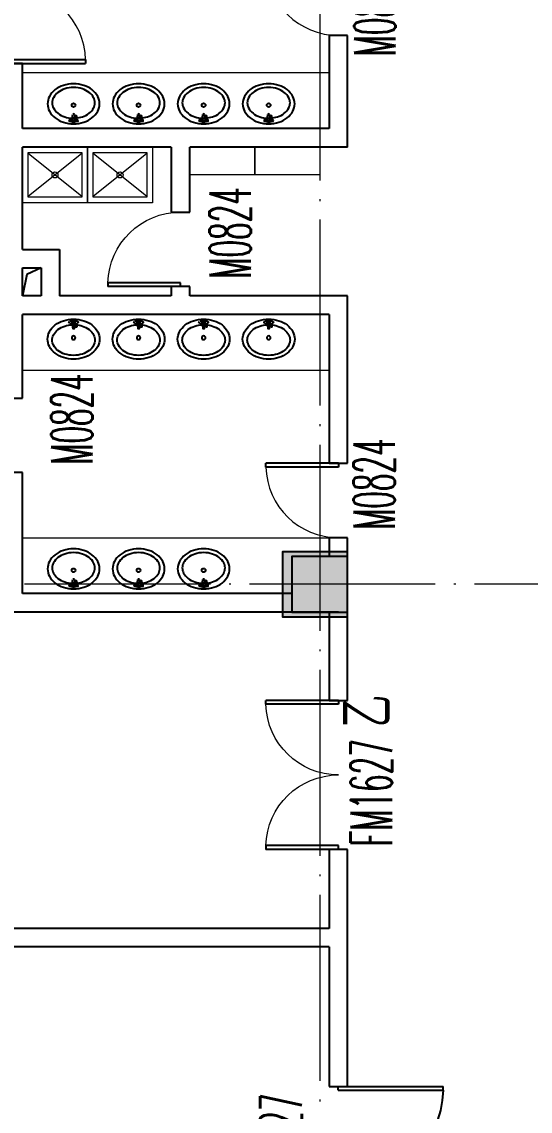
# Model space of a CAD drawing. Extents: x 1417642 to 3570900, y 124798 to 1191112.
# Drawn here: x 1518203 to 1523675, y 438130 to 449842 of the extents above; entities that cross this region are included whole.
import ezdxf

# ---------------------------------------------------------------- set-up
doc = ezdxf.new("R2010")
doc.units = 0
doc.header["$LTSCALE"] = 1000
doc.header["$MEASUREMENT"] = 0
doc.linetypes.add('DOTE', pattern=[2.42, 2, -0.2, 0.02, -0.2])
doc.layers.get('0').update_dxf_attribs({"linetype": 'CONTINUOUS'})
for name, color, linetype in [('colu', 2, 'CONTINUOUS'), ('COLUMN', 9, 'CONTINUOUS'), ('DOTE', 1, 'DOTE'), ('LATRINE', 6, 'CONTINUOUS'), ('LVTRY', 6, 'CONTINUOUS'), ('PUB_HATCH', 8, 'CONTINUOUS'), ('tiaozheng', 20, 'CONTINUOUS'), ('WALL', 4, 'CONTINUOUS'), ('WINDOW', 2, 'CONTINUOUS'), ('WINDOW_TEXT', 7, 'CONTINUOUS'), ('柱填充', 8, 'CONTINUOUS')]:
    doc.layers.add(name, color=color, linetype=linetype)
doc.styles.add('_TCH_WINDOW', font='ROMANS.shx', dxfattribs={"width": 0.7, "height": 400, "bigfont": 'Z.shx'})

# ---------------------------------------------------------------- blocks, each defined once
blk = doc.blocks.new('i89')
at = {"layer": '柱填充'}
h = blk.add_hatch(color=256, dxfattribs=at)
h.paths.add_polyline_path([(1555333, 501498), (1555333, 502098), (1554733, 502098), (1554733, 501498)])
h.paths.add_polyline_path([(1525733, 501498), (1525733, 502098), (1525133, 502098), (1525133, 501498)])
h.paths.add_polyline_path([(1517733, 501498), (1517733, 502098), (1517133, 502098), (1517133, 501498)])
h.paths.add_polyline_path([(1509733, 501498), (1509733, 502098), (1509133, 502098), (1509133, 501498)])
h.paths.add_polyline_path([(1501733, 501498), (1501733, 502098), (1501133, 502098), (1501133, 501498)])
h.paths.add_polyline_path([(1498133, 501498), (1498133, 502098), (1497533, 502098), (1497533, 501498)])
h.paths.add_polyline_path([(1498133, 529448), (1498133, 530148), (1497433, 530148), (1497433, 529448)])
h.paths.add_polyline_path([(1498133, 537448), (1498133, 538148), (1497433, 538148), (1497433, 537448)])
h.paths.add_polyline_path([(1541783, 545398), (1541783, 546098), (1541083, 546098), (1541083, 545398)])
h.paths.add_polyline_path([(1565333, 559098), (1565333, 559698), (1564733, 559698), (1564733, 559098)])
h.paths.add_polyline_path([(1565383, 549098), (1565383, 549798), (1564683, 549798), (1564683, 549098)])
h.paths.add_polyline_path([(1565333, 545498), (1565333, 546098), (1564733, 546098), (1564733, 545498)])
h.paths.add_polyline_path([(1565383, 538098), (1564683, 538098), (1564683, 537498), (1565383, 537498)])
h.paths.add_polyline_path([(1565333, 529498), (1565333, 530098), (1564733, 530098), (1564733, 529498)])
h.paths.add_polyline_path([(1565333, 519498), (1565333, 520098), (1564733, 520098), (1564733, 519498)])
h.paths.add_polyline_path([(1565333, 511498), (1565333, 512098), (1564733, 512098), (1564733, 511498)])
h.paths.add_polyline_path([(1565333, 501498), (1565333, 502098), (1564733, 502098), (1564733, 501498)])
h.paths.add_polyline_path([(1555333, 559098), (1555333, 559698), (1554733, 559698), (1554733, 559098)])
h.paths.add_polyline_path([(1555333, 549098), (1555333, 549698), (1554733, 549698), (1554733, 549098)])
h.paths.add_polyline_path([(1555333, 545498), (1555333, 546098), (1554733, 546098), (1554733, 545498)])
h.paths.add_polyline_path([(1555333, 537498), (1555333, 538098), (1554733, 538098), (1554733, 537498)])
h.paths.add_polyline_path([(1555433, 529448), (1555433, 530148), (1554733, 530148), (1554733, 529448)])
h.paths.add_polyline_path([(1555433, 519448), (1555433, 520148), (1554733, 520148), (1554733, 519448)])
h.paths.add_polyline_path([(1555433, 511498), (1555433, 512198), (1554733, 512198), (1554733, 511498)])
h.paths.add_polyline_path([(1551733, 557298), (1551733, 557898), (1551133, 557898), (1551133, 557298)])
h.paths.add_polyline_path([(1551783, 549098), (1551783, 549798), (1551083, 549798), (1551083, 549098)])
h.paths.add_polyline_path([(1551733, 545498), (1551733, 546098), (1551133, 546098), (1551133, 545498)])
h.paths.add_polyline_path([(1551733, 537498), (1551733, 538098), (1551133, 538098), (1551133, 537498)])
h.paths.add_polyline_path([(1551733, 529498), (1551733, 530098), (1551133, 530098), (1551133, 529498)])
h.paths.add_polyline_path([(1551733, 519498), (1551733, 520098), (1551133, 520098), (1551133, 519498)])
h.paths.add_polyline_path([(1551783, 511498), (1551783, 512198), (1551083, 512198), (1551083, 511498)])
h.paths.add_polyline_path([(1551733, 501498), (1551733, 502098), (1551133, 502098), (1551133, 501498)])
h.paths.add_polyline_path([(1541733, 559098), (1541733, 559698), (1541133, 559698), (1541133, 559098)])
h.paths.add_polyline_path([(1541733, 557298), (1541733, 557898), (1541133, 557898), (1541133, 557298)])
h.paths.add_polyline_path([(1541783, 549098), (1541783, 549798), (1541083, 549798), (1541083, 549098)])
h.paths.add_polyline_path([(1541733, 537498), (1541733, 538298), (1541133, 538298), (1541133, 537498)])
h.paths.add_polyline_path([(1541733, 519298), (1541733, 520098), (1541133, 520098), (1541133, 519298)])
h.paths.add_polyline_path([(1541833, 511498), (1541833, 512298), (1541033, 512298), (1541033, 511498)])
h.paths.add_polyline_path([(1541733, 501498), (1541733, 502098), (1541133, 502098), (1541133, 501498)])
h.paths.add_polyline_path([(1533733, 559098), (1533733, 559698), (1533133, 559698), (1533133, 559098)])
h.paths.add_polyline_path([(1533783, 549098), (1533783, 549798), (1533083, 549798), (1533083, 549098)])
h.paths.add_polyline_path([(1533733, 545498), (1533733, 546098), (1533133, 546098), (1533133, 545498)])
h.paths.add_polyline_path([(1533733, 537498), (1533733, 538298), (1533133, 538298), (1533133, 537498)])
h.paths.add_polyline_path([(1533733, 519298), (1533733, 520098), (1533133, 520098), (1533133, 519298)])
h.paths.add_polyline_path([(1533833, 511498), (1533833, 512298), (1533033, 512298), (1533033, 511498)])
h.paths.add_polyline_path([(1533733, 501498), (1533733, 502098), (1533133, 502098), (1533133, 501498)])
h.paths.add_polyline_path([(1525733, 559098), (1525733, 559698), (1525133, 559698), (1525133, 559098)])
h.paths.add_polyline_path([(1525783, 549098), (1525783, 549798), (1525083, 549798), (1525083, 549098)])
h.paths.add_polyline_path([(1525733, 545498), (1525733, 546098), (1525133, 546098), (1525133, 545498)])
h.paths.add_polyline_path([(1525733, 537498), (1525733, 538298), (1525133, 538298), (1525133, 537498)])
h.paths.add_polyline_path([(1525733, 519298), (1525733, 520098), (1525133, 520098), (1525133, 519298)])
h.paths.add_polyline_path([(1525833, 511498), (1525833, 512298), (1525033, 512298), (1525033, 511498)])
h.paths.add_polyline_path([(1517733, 559098), (1517733, 559698), (1517133, 559698), (1517133, 559098)])
h.paths.add_polyline_path([(1517783, 549098), (1517783, 549798), (1517083, 549798), (1517083, 549098)])
h.paths.add_polyline_path([(1517733, 545498), (1517733, 546098), (1517133, 546098), (1517133, 545498)])
h.paths.add_polyline_path([(1517733, 537498), (1517733, 538298), (1517133, 538298), (1517133, 537498)])
h.paths.add_polyline_path([(1517733, 519298), (1517733, 520098), (1517133, 520098), (1517133, 519298)])
h.paths.add_polyline_path([(1517833, 511498), (1517833, 512298), (1517033, 512298), (1517033, 511498)])
h.paths.add_polyline_path([(1509733, 559098), (1509733, 559698), (1509133, 559698), (1509133, 559098)])
h.paths.add_polyline_path([(1509783, 549098), (1509783, 549798), (1509083, 549798), (1509083, 549098)])
h.paths.add_polyline_path([(1509733, 545498), (1509733, 546098), (1509133, 546098), (1509133, 545498)])
h.paths.add_polyline_path([(1509733, 537498), (1509733, 538298), (1509133, 538298), (1509133, 537498)])
h.paths.add_polyline_path([(1509733, 519298), (1509733, 520098), (1509133, 520098), (1509133, 519298)])
h.paths.add_polyline_path([(1509833, 511498), (1509833, 512298), (1509033, 512298), (1509033, 511498)])
h.paths.add_polyline_path([(1509733, 480798), (1509733, 481398), (1509133, 481398), (1509133, 480798)])
h.paths.add_polyline_path([(1501733, 559098), (1501733, 559698), (1501133, 559698), (1501133, 559098)])
h.paths.add_polyline_path([(1501733, 549098), (1501733, 549698), (1501133, 549698), (1501133, 549098)])
h.paths.add_polyline_path([(1501733, 545498), (1501733, 546098), (1501133, 546098), (1501133, 545498)])
h.paths.add_polyline_path([(1501733, 537498), (1501733, 538098), (1501133, 538098), (1501133, 537498)])
h.paths.add_polyline_path([(1501733, 529498), (1501733, 530098), (1501133, 530098), (1501133, 529498)])
h.paths.add_polyline_path([(1501733, 519498), (1501733, 520098), (1501133, 520098), (1501133, 519498)])
h.paths.add_polyline_path([(1501833, 511498), (1501833, 512198), (1501133, 512198), (1501133, 511498)])
h.paths.add_polyline_path([(1501733, 480798), (1501733, 481398), (1501133, 481398), (1501133, 480798)])
h.paths.add_polyline_path([(1498133, 559098), (1498133, 559698), (1497533, 559698), (1497533, 559098)])
h.paths.add_polyline_path([(1498183, 549098), (1498183, 549798), (1497483, 549798), (1497483, 549098)])
h.paths.add_polyline_path([(1498133, 545498), (1498133, 546098), (1497533, 546098), (1497533, 545498)])
h.paths.add_polyline_path([(1498133, 519448), (1498133, 520148), (1497433, 520148), (1497433, 519448)])
h.paths.add_polyline_path([(1498133, 511448), (1498133, 512148), (1497433, 512148), (1497433, 511448)])
h.paths.add_polyline_path([(1498133, 480798), (1498133, 481398), (1497533, 481398), (1497533, 480798)])
h.paths.add_polyline_path([(1488133, 559098), (1488133, 559698), (1487533, 559698), (1487533, 559098)])
h.paths.add_polyline_path([(1488233, 549098), (1488233, 549798), (1487533, 549798), (1487533, 549098)])
h.paths.add_polyline_path([(1488133, 545498), (1488133, 546098), (1487533, 546098), (1487533, 545498)])
h.paths.add_polyline_path([(1488133, 537498), (1488133, 538098), (1487533, 538098), (1487533, 537498)])
h.paths.add_polyline_path([(1488133, 529498), (1488133, 530098), (1487533, 530098), (1487533, 529498)])
h.paths.add_polyline_path([(1488133, 519498), (1488133, 520098), (1487533, 520098), (1487533, 519498)])
h.paths.add_polyline_path([(1488133, 511498), (1488133, 512098), (1487533, 512098), (1487533, 511498)])
h.paths.add_polyline_path([(1488133, 501498), (1488133, 502098), (1487533, 502098), (1487533, 501498)])
h.paths.add_polyline_path([(1488133, 480798), (1488133, 481398), (1487533, 481398), (1487533, 480798)])
h.paths.add_polyline_path([(1498133, 484398), (1498133, 485198), (1497433, 485198), (1497433, 484398)])
h.paths.add_polyline_path([(1498134, 496298), (1498134, 497098), (1497433, 497098), (1497433, 496298)])
h.paths.add_polyline_path([(1487533, 497098), (1487533, 496298), (1488233, 496298), (1488233, 497098)])
h.paths.add_polyline_path([(1487533, 485198), (1487533, 484398), (1488233, 484398), (1488233, 485198)])
h.paths.add_polyline_path([(1509733, 496298), (1509733, 497098), (1509033, 497098), (1509033, 496298)])
h.paths.add_polyline_path([(1509733, 484398), (1509733, 485198), (1509033, 485198), (1509033, 484398)])
at = {"layer": 'colu'}
blk.add_lwpolyline([(1498133, 511448), (1498133, 512148), (1497433, 512148), (1497433, 511448)], close=True, dxfattribs=at)
blk = doc.blocks.new('$DorLib2D$00000225')
at = {"color": 0}
for p, q in [((0.475, -0.0014), (0.475, 0.7521)), ((0.475, 0.7521), (0.5, 0.7521)), ((0.5, -0.0014), (0.5, 0.7521)), ((-0.5, 0), (-0.5, 0.252)), ((-0.475, 0.252), (-0.5, 0.252)), ((-0.475, 0), (-0.475, 0.252)), ((-0.475, 0), (-0.5, 0)), ((0.475, -0.0014), (0.5, -0.0014))]:
    blk.add_line(p, q, dxfattribs=at)
for centre, radius, start, end in [((0.5046, -0.0019), 0.7546, 92.24927, 179.72377), ((-0.5008, 0.0026), 0.2508, 359.78987, 84.09744)]:
    blk.add_arc(centre, radius, start, end, dxfattribs=at)
blk = doc.blocks.new('_FZH')
blk.add_lwpolyline([(-0.5, -0.5), (0.5, -0.5), (0.5, 0.5), (-0.5, 0.5)], close=True)
at = {"layer": 'PUB_HATCH'}
blk.add_solid([(-0.5, -0.5), (0.5, -0.5), (-0.5, 0.5), (0.5, 0.5)], dxfattribs=at)
blk = doc.blocks.new('$lvtry$00000193')
for p, q in [((-17, -43, 0), (-17, -33, 0)), ((17, -43, 0), (17, -33, 0))]:
    blk.add_line(p, q)
at = {"elevation": 0}
blk.add_lwpolyline([(280, -215, 0.12431), (260, -136, 0.105707), (198, -63, 0.086941), (110, -17, 0.077137), (0, 0, 0.077137), (-110, -17, 0.086941), (-198, -63, 0.105707), (-260, -136, 0.12431), (-280, -215, 0.12431), (-260, -294, 0.105707), (-198, -367, 0.086941), (-110, -413, 0.077137), (0, -430, 0.077137), (110, -413, 0.086941), (198, -367, 0.105707), (260, -294, 0.12431)], format="xyb", close=True, dxfattribs=at)
blk.add_lwpolyline([(-25, -61, 0.056876), (-95, -75, 0.086941), (-168, -113, 0.105707), (-216, -170, 0.12431), (-230, -225, 0.12431), (-216, -280, 0.105707), (-168, -337, 0.086941), (-95, -375, 0.077137), (0, -390, 0.077137), (95, -375, 0.086941), (168, -337, 0.105707), (216, -280, 0.12431), (230, -225, 0.12431), (216, -170, 0.105707), (168, -113, 0.086941), (95, -75, 0.06676), (13, -60, 0.06676)], format="xyb", dxfattribs=at)
for centre, radius in [((0, -43, 0), 16.7), ((0, -200, 0), 20)]:
    blk.add_circle(centre, radius)
for centre, radius, start, end in [((-40, -34, 0), 10.1, 106.6096, 258.1648), ((-64, 234, 0), 259, 274.7069, 282.3732), ((-75, -213, 0), 173, 71.36, 79.1873), ((-29, -80, 0), 6.77, 155.344, 308.3224), ((-171, 19, 0), 166, 324.8411, 338.1337), ((-171, 19, 0), 170, 324.8411, 331.3523), ((-29, -80, 0), 3.37, 155.344, 308.3224), ((100, -194, 0), 170, 132.3141, 138.8253), ((100, -194, 0), 166, 125.5327, 138.8253), ((-12, -58, 0), 10.6, 201.8924, 261.774), ((0, -33, 0), 16.7, 0, 180), ((-381, -115, 0), 372, 2.3982, 6.7627), ((0, -96, 0), 9.9, 201.7837, 338.2163), ((64, 234, 0), 259, 257.6268, 265.2931), ((381, -115, 0), 372, 170.1008, 177.6018), ((75, -213, 0), 173, 100.8127, 110.4191), ((40, -34, 0), 10.1, 281.8352, 73.3904)]:
    blk.add_arc(centre, radius, start, end)
blk.add_point((0, -33, 0))
blk = doc.blocks.new('$DorLib2D$00000001')
for p, q in [((0.45, 0.975), (0.5, 0.975)), ((0.45, 0), (0.45, 0.975)), ((0.5, 0), (0.5, 0.975)), ((0.5, 0), (0.45, 0))]:
    blk.add_line(p, q)
at = {"lineweight": 13}
blk.add_arc((0.475, 0), 0.975, 91.4693, 180, dxfattribs=at)
blk = doc.blocks.new('$DorLib2D$00000002')
for p, q in [((-0.5, 0), (-0.5, 0.4875)), ((-0.475, 0.4875), (-0.5, 0.4875)), ((-0.475, 0), (-0.475, 0.4875)), ((0.475, 0), (0.475, 0.4875)), ((0.475, 0.4875), (0.5, 0.4875)), ((0.5, 0), (0.5, 0.4875)), ((-0.5, 0), (-0.475, 0)), ((0.5, 0), (0.475, 0))]:
    blk.add_line(p, q)
at = {"lineweight": 13}
for centre, start, end in [((-0.4875, 0), 0, 88.53072), ((0.4875, 0), 91.46928, 180)]:
    blk.add_arc(centre, 0.4875, start, end, dxfattribs=at)

msp = doc.modelspace()

# ---------------------------------------------------------------- linework, layer by layer
at = {"layer": 'DOTE', "lineweight": 0}
for points in [[(1521410.3, 469495.5), (1521410.3, 385594.9)], [(1597673.8, 443795.5), (1501410.3, 443795.5)]]:
    msp.add_lwpolyline(points, dxfattribs=at)
at = {"layer": 'LATRINE', "lineweight": 0, "elevation": 0}
for points in [[(1518210.3, 449295.5), (1521510.3, 449295.5)], [(1518210.3, 446095.5), (1521510.3, 446095.5)], [(1518210.3, 444295.5), (1521610.3, 444295.5)]]:
    msp.add_lwpolyline(points, dxfattribs=at)
at = {"layer": 'LVTRY', "lineweight": 0}
for p, q in [((1518850.3, 448427.4), (1518270.3, 447963.8)), ((1518850.3, 447963.8), (1518270.3, 448427.4)), ((1519550.3, 448427.4), (1518970.3, 447963.8)), ((1519550.3, 447963.8), (1518970.3, 448427.4))]:
    msp.add_line(p, q, dxfattribs=at)
for points in [[(1518210.3, 448495.5), (1518910.3, 448495.5), (1518910.3, 447895.8), (1518210.3, 447895.8)], [(1518910.3, 448495.5), (1519610.3, 448495.5), (1519610.3, 447895.8), (1518910.3, 447895.8)], [(1520010.3, 448495.5), (1520710.3, 448495.5), (1520710.3, 448195.8), (1520010.3, 448195.8)], [(1520710.3, 448495.5), (1521410.3, 448495.5), (1521410.3, 448195.8), (1520710.3, 448195.8)], [(1518270.3, 448435.5), (1518850.3, 448435.5), (1518850.3, 447955.8), (1518270.3, 447955.8)], [(1518970.3, 448435.5), (1519550.3, 448435.5), (1519550.3, 447955.8), (1518970.3, 447955.8)]]:
    msp.add_lwpolyline(points, close=True, dxfattribs=at)
for centre in [(1518560.3, 448195.6), (1519260.3, 448195.6)]:
    msp.add_circle(centre, 32.1, dxfattribs=at)
at = {"layer": 'tiaozheng', "color": 2}
for p, q in [((1518410.3, 447195.5), (1518257.3, 447125.8)), ((1518257.3, 447125.8), (1518210.3, 446895.5))]:
    msp.add_line(p, q, dxfattribs=at)
at = {"layer": 'WALL'}
for p, q in [((1521710.3, 449695.5), (1521510.3, 449695.5)), ((1521510.3, 449695.5), (1521510.3, 448695.5)), ((1521710.3, 448495.5), (1521710.3, 449695.5)), ((1518210.3, 449395.5), (1518010.3, 449395.5)), ((1518210.3, 448695.5), (1518210.3, 449395.5)), ((1519910.3, 448695.5), (1518210.3, 448695.5)), ((1521510.3, 448695.5), (1519910.3, 448695.5)), ((1519810.3, 448495.5), (1518210.3, 448495.5)), ((1518210.3, 447595.5), (1518210.3, 448495.5)), ((1519810.3, 448495.5), (1519810.3, 447795.5)), ((1521710.3, 448495.5), (1520010.3, 448495.5)), ((1520010.3, 447795.5), (1520010.3, 448495.5)), ((1519810.3, 447795.5), (1520010.3, 447795.5)), ((1518210.3, 447395.5), (1518210.3, 447595.5)), ((1518210.3, 447395.5), (1518610.3, 447395.5)), ((1518610.3, 447395.5), (1518610.3, 446895.5)), ((1518210.3, 447195.5), (1518410.3, 447195.5)), ((1518210.3, 446895.5), (1518210.3, 447195.5)), ((1518410.3, 447195.5), (1518410.3, 446895.5)), ((1520010.3, 446995.5), (1519810.3, 446995.5)), ((1519810.3, 446995.5), (1519810.3, 446895.5)), ((1520010.3, 446895.5), (1520010.3, 446995.5)), ((1518410.3, 446895.5), (1518210.3, 446895.5)), ((1519810.3, 446895.5), (1518610.3, 446895.5)), ((1521710.3, 446895.5), (1520010.3, 446895.5)), ((1521710.3, 445095.5), (1521710.3, 446895.5)), ((1518510.3, 446695.5), (1518210.3, 446695.5)), ((1518210.3, 445795.5), (1518210.3, 446695.5)), ((1519910.3, 446695.5), (1518510.3, 446695.5)), ((1521510.3, 446695.5), (1519910.3, 446695.5)), ((1521510.3, 446695.5), (1521510.3, 445095.5)), ((1518010.3, 445795.5), (1518210.3, 445795.5)), ((1521510.3, 445095.5), (1521710.3, 445095.5)), ((1518210.3, 444995.5), (1518010.3, 444995.5)), ((1518210.3, 444295.5), (1518210.3, 444995.5)), ((1518210.3, 443695.5), (1518210.3, 444295.5)), ((1521710.3, 444295.5), (1521510.3, 444295.5)), ((1521510.3, 444295.5), (1521510.3, 444095.5)), ((1521710.3, 444095.5), (1521710.3, 444295.5)), ((1521110.3, 443695.5), (1518210.3, 443695.5)), ((1521610.3, 443495.5), (1518110.3, 443495.5)), ((1521510.3, 443495.5), (1521510.3, 442545.5)), ((1521710.3, 442545.5), (1521710.3, 443495.5)), ((1521510.3, 442545.5), (1521710.3, 442545.5)), ((1521710.3, 440945.5), (1521510.3, 440945.5)), ((1521510.3, 440945.5), (1521510.3, 440095.8)), ((1521710.3, 439995.5), (1521710.3, 440945.5)), ((1521510.3, 440095.8), (1511310.3, 440095.8)), ((1521710.3, 438395.5), (1521710.3, 439995.8)), ((1521510.3, 439895.8), (1511310.3, 439895.8)), ((1521510.3, 439895.8), (1521510.3, 438395.5)), ((1521510.3, 438395.5), (1521710.3, 438395.5))]:
    msp.add_line(p, q, dxfattribs=at)

# ---------------------------------------------------------------- block references
at = {"layer": 'COLUMN', "lineweight": 0, "xscale": 600, "yscale": 600, "zscale": 600}
msp.add_blockref('_FZH', (1521410.3, 443795.5), dxfattribs=at)
at = {"layer": 'LVTRY', "lineweight": 0, "rotation": 180}
for p in [(1518760.3, 448745.5, 0), (1519460.3, 448745.5, 0), (1520160.3, 448745.5, 0), (1520860.3, 448745.5, 0), (1518760.3, 443745.5, 0), (1519460.3, 443745.5, 0), (1520160.3, 443745.5, 0)]:
    msp.add_blockref('$lvtry$00000193', p, dxfattribs=at)
at = {"layer": 'LVTRY', "lineweight": 0, "yscale": -1, "rotation": 180}
for p in [(1518760.3, 446645.5, 0), (1519460.3, 446645.5, 0), (1520160.3, 446645.5, 0), (1520860.3, 446645.5, 0)]:
    msp.add_blockref('$lvtry$00000193', p, dxfattribs=at)
at = {"layer": 'tiaozheng'}
msp.add_blockref('i89', (23577.2, -68002.8), dxfattribs=at)
at = {"layer": 'WINDOW', "lineweight": 0}
ref = msp.add_blockref('$DorLib2D$00000001', (1518110.3, 449795.5), dxfattribs=dict(at, xscale=-800, yscale=-800, zscale=-800, rotation=90))
ref.add_attrib('A', 'M0824', (1517679.7, 449481), dxfattribs={"layer": 'WINDOW_TEXT', "lineweight": 0, "height": 446.25, "rotation": 90, "style": '_TCH_WINDOW', "width": 0.494118})
ref = msp.add_blockref('$DorLib2D$00000001', (1521610.3, 450095.5), dxfattribs=dict(at, xscale=800, yscale=800, zscale=800, rotation=90))
ref.add_attrib('A', 'M0824', (1522225.9, 449471.2), dxfattribs={"layer": 'WINDOW_TEXT', "lineweight": 0, "height": 446.25, "rotation": 90, "style": '_TCH_WINDOW', "width": 0.494118})
ref = msp.add_blockref('$DorLib2D$00000001', (1519910.3, 447395.5), dxfattribs=dict(at, xscale=-800, yscale=800, zscale=-800, rotation=90))
ref.add_attrib('A', 'M0824', (1520668.7, 447081), dxfattribs={"layer": 'WINDOW_TEXT', "lineweight": 0, "height": 446.25, "rotation": 90, "style": '_TCH_WINDOW', "width": 0.494118})
ref = msp.add_blockref('$DorLib2D$00000001', (1518110.3, 445395.5), dxfattribs=dict(at, xscale=-800, yscale=800, zscale=-800, rotation=90))
ref.add_attrib('A', 'M0824', (1518965.4, 445081), dxfattribs={"layer": 'WINDOW_TEXT', "lineweight": 0, "height": 446.25, "rotation": 90, "style": '_TCH_WINDOW', "width": 0.494118})
ref = msp.add_blockref('$DorLib2D$00000001', (1521610.3, 444695.5), dxfattribs=dict(at, xscale=800, yscale=800, zscale=800, rotation=90))
ref.add_attrib('A', 'M0824', (1522217.8, 444381), dxfattribs={"layer": 'WINDOW_TEXT', "lineweight": 0, "height": 446.25, "rotation": 90, "style": '_TCH_WINDOW', "width": 0.494118})
at = {"layer": 'WINDOW', "lineweight": 0, "xscale": -1600, "yscale": 1600, "zscale": -1600, "rotation": 90}
msp.add_blockref('$DorLib2D$00000002', (1521610.3, 441745.5), dxfattribs=at)
at = {"layer": 'WINDOW', "lineweight": 0}
ref = msp.add_blockref('$DorLib2D$00000225', (1521610.3, 437645.5), dxfattribs=dict(at, xscale=1500, yscale=-1500, zscale=1500, rotation=90))
ref.add_attrib('A', 'M1527', (1521215.9, 437335.9), dxfattribs={"layer": 'WINDOW_TEXT', "lineweight": 0, "height": 446.25, "rotation": 90, "style": '_TCH_WINDOW', "width": 0.494118})

# ---------------------------------------------------------------- texts
at = {"layer": 'WINDOW_TEXT', "style": '_TCH_WINDOW'}
for s, height, width, p in [('乙', 525, 0.7, (1522187.6, 442257.2)), ('FM1627', 446.25, 0.494118, (1522187.6, 440976.2))]:
    msp.add_text(s, height=height, rotation=90, dxfattribs=dict(at, width=width)).set_placement(p)

doc.saveas('drawing.dxf')
